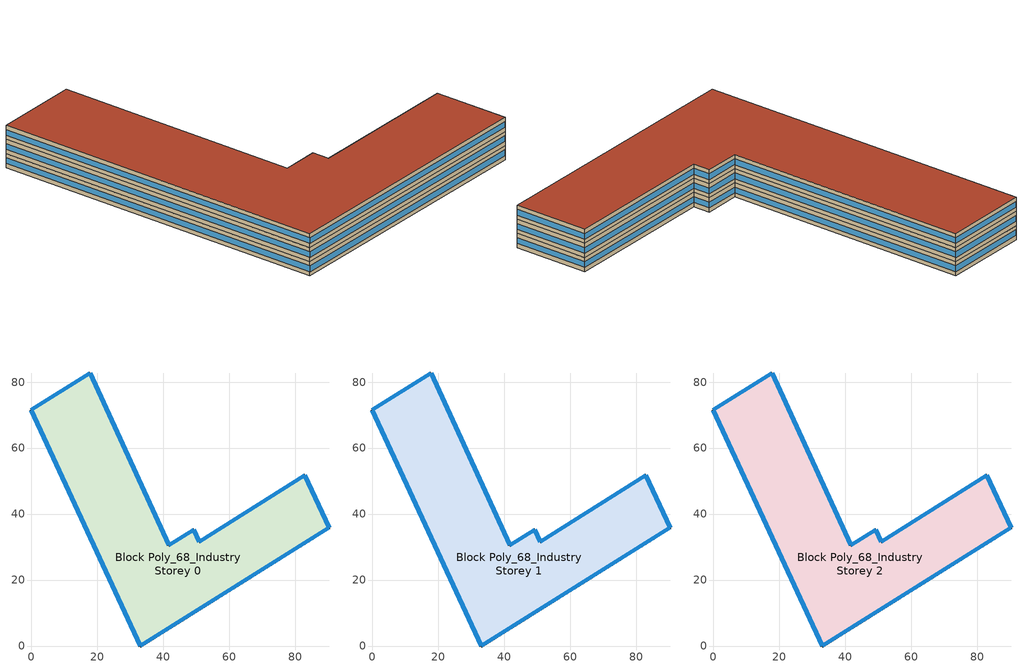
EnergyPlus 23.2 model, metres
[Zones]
Block Poly_68_Industry Storey 0
 floor ground (HSCWZ_Public&Industrial_1995_FloorGround): 82.91,51.74 90.25,35.8 32.97,0 0,71.56 17.75,82.77 41.71,30.6 49.19,35.28 50.86,31.61 z0
 wall outside (HSCWZ_Public&Industrial_1995_ExtWall): 17.75,82.77 0,71.56 32.97,0 90.25,35.8 82.91,51.74 50.86,31.61 49.19,35.28 41.71,30.6 17.75,82.77 z0:3
 window (HSCWZ_Public&Industrial_1995_Win): 17.74,82.76 0.01,71.57 / 0.02,71.52 32.95,0.04 / 33,0.02 90.22,35.78 / 90.25,35.8 82.92,51.73 / 82.9,51.73 50.88,31.62 / 50.86,31.61 49.19,35.28 / 49.19,35.28 41.71,30.61 / 41.7,30.63 17.76,82.74 z0.9:2.1
Block Poly_68_Industry Storey 1
 floor to Block Poly_68_Industry Storey 0 (HSCWZ_Public&Industrial_1995_FloorSlab): 82.91,51.74 90.25,35.8 32.97,0 0,71.56 17.75,82.77 41.71,30.6 49.19,35.28 50.86,31.61 z3
 wall outside (HSCWZ_Public&Industrial_1995_ExtWall): 17.75,82.77 0,71.56 32.97,0 90.25,35.8 82.91,51.74 50.86,31.61 49.19,35.28 41.71,30.6 17.75,82.77 z3:6
 window (HSCWZ_Public&Industrial_1995_Win): 17.74,82.76 0.01,71.57 / 0.02,71.52 32.95,0.04 / 33,0.02 90.22,35.78 / 90.25,35.8 82.92,51.73 / 82.9,51.73 50.88,31.62 / 50.86,31.61 49.19,35.28 / 49.19,35.28 41.71,30.61 / 41.7,30.63 17.76,82.74 z3.9:5.1
Block Poly_68_Industry Storey 2
 floor to Block Poly_68_Industry Storey 1 (HSCWZ_Public&Industrial_1995_FloorSlab): 82.91,51.74 90.25,35.8 32.97,0 0,71.56 17.75,82.77 41.71,30.6 49.19,35.28 50.86,31.61 z6
 wall outside (HSCWZ_Public&Industrial_1995_ExtWall): 17.75,82.77 0,71.56 32.97,0 90.25,35.8 82.91,51.74 50.86,31.61 49.19,35.28 41.71,30.6 17.75,82.77 z6:9
 window (HSCWZ_Public&Industrial_1995_Win): 17.74,82.76 0.01,71.57 / 0.02,71.52 32.95,0.04 / 33,0.02 90.22,35.78 / 90.25,35.8 82.92,51.73 / 82.9,51.73 50.88,31.62 / 50.86,31.61 49.19,35.28 / 49.19,35.28 41.71,30.61 / 41.7,30.63 17.76,82.74 z6.9:8.1
 roof outside (HSCWZ_Public&Industrial_1995_Roof): 90.25,35.8 82.91,51.74 50.86,31.61 49.19,35.28 41.71,30.6 17.75,82.77 0,71.56 32.97,0 z9
[BUILDING]
shang4hai3shi4_Industry_5_14_1995: North Axis=0; Terrain=City; Loads Convergence Tolerance Value=0.04; Temperature Convergence Tolerance Value=0.4; Solar Distribution=FullExterior; Maximum Number of Warmup Days=25; Minimum Number of Warmup Days=1
[MATERIAL] Thermal Absorptance=0.9; Solar Absorptance=0.7; Visible Absorptance=0.7
Name | Roughness | Thickness | Conductivity | Density | Specific Heat
Concrete | MediumRough | 0.1 | 1.7 | 2240 | 900
Brick | MediumRough | 0.1 | 0.72 | 1920 | 840
Tile | Smooth | 0.02 | 1.3 | 2200 | 900
Gypsum | Smooth | 0.015 | 0.16 | 800 | 1090
AsphaltFelt | Smooth | 0.01 | 0.2 | 960 | 1000
Insulation 0.011 | Rough | 0.011 | 0.04 | 40 | 1500
Insulation 0.021 | Rough | 0.021 | 0.04 | 40 | 1500
Insulation 0.022 | Rough | 0.022 | 0.04 | 40 | 1500
Insulation 0.043 | Rough | 0.043 | 0.04 | 40 | 1500
[WINDOWMATERIAL:SIMPLEGLAZINGSYSTEM]
HSCWZ_Public&Industrial_1995_Win_material: UFactor=4.5; Solar Heat Gain Coefficient=0.6025
[CONSTRUCTION]
HSCWZ_Public&Industrial_1995_FloorSlab: Tile, Concrete, Insulation 0.021, Concrete, Tile
HSCWZ_Public&Industrial_1995_FloorGround: Tile, Concrete, Gypsum, Insulation 0.043
HSCWZ_Public&Industrial_1995_Win: HSCWZ_Public&Industrial_1995_Win_material
HSCWZ_Public&Industrial_1995_Roof: AsphaltFelt, Concrete, Insulation 0.022
HSCWZ_Public&Industrial_1995_ExtWall: Brick, Concrete, Insulation 0.011
[ZONE] Type=1; Multiplier=1; Ceiling Height=autocalculate; Volume=autocalculate; Floor Area=autocalculate; Part of Total Floor Area=Yes
Block Poly_68_Industry Storey 0; Block Poly_68_Industry Storey 1; Block Poly_68_Industry Storey 2
[PEOPLE] Number of People Schedule=People_Schedule; Number of People Calculation Method=Area/Person; Floor Area per Person=27; Fraction Radiant=0.3; Sensible Heat Fraction=autocalculate; Activity Level Schedule=CN_GenericActivityLevel; Carbon Dioxide Generation Rate=3.82e-08; Enable ASHRAE 55 Comfort Warnings=No; Mean Radiant Temperature Calculation Type=ZoneAveraged; Clothing Insulation Calculation Method=ClothingInsulationSchedule; Cold Stress Temperature Threshold=15.56; Heat Stress Temperature Threshold=30
Name | Zone or ZoneList or Space or SpaceList
People_Block Poly_68_Industry Storey 0 | Block Poly_68_Industry Storey 0
People_Block Poly_68_Industry Storey 1 | Block Poly_68_Industry Storey 1
People_Block Poly_68_Industry Storey 2 | Block Poly_68_Industry Storey 2
[LIGHTS] Schedule=Lights_Schedule; Design Level Calculation Method=Watts/Area; Watts per Zone Floor Area=13; Return Air Fraction=0; Fraction Radiant=0; Fraction Visible=0; Fraction Replaceable=1; EndUse Subcategory=General; Return Air Fraction Calculated from Plenum Temperature=No; Return Air Fraction Function of Plenum Temperature Coefficient 1=0; Return Air Fraction Function of Plenum Temperature Coefficient 2=0
Name | Zone or ZoneList or Space or SpaceList
Lights_Block Poly_68_Industry Storey 0 | Block Poly_68_Industry Storey 0
Lights_Block Poly_68_Industry Storey 1 | Block Poly_68_Industry Storey 1
Lights_Block Poly_68_Industry Storey 2 | Block Poly_68_Industry Storey 2
[ELECTRICEQUIPMENT] Schedule=ElectricEquipment_Schedule; Design Level Calculation Method=Watts/Area; Watts per Zone Floor Area=12; Fraction Latent=0; Fraction Radiant=0; Fraction Lost=0; EndUse Subcategory=General
Name | Zone or ZoneList or Space or SpaceList
ElectricEquipment_Block Poly_68_Industry Storey 0 | Block Poly_68_Industry Storey 0
ElectricEquipment_Block Poly_68_Industry Storey 1 | Block Poly_68_Industry Storey 1
ElectricEquipment_Block Poly_68_Industry Storey 2 | Block Poly_68_Industry Storey 2
[ZONEINFILTRATION:DESIGNFLOWRATE] Schedule=AirEx_ConditionedTime_Schedule; Design Flow Rate Calculation Method=AirChanges/Hour; Air Changes per Hour=1; Constant Term Coefficient=1; Temperature Term Coefficient=0; Velocity Term Coefficient=0; Velocity Squared Term Coefficient=0
Name | Zone or ZoneList or Space or SpaceList
Infil 1 | Block Poly_68_Industry Storey 0
Infil 2 | Block Poly_68_Industry Storey 1
Infil 3 | Block Poly_68_Industry Storey 2
[HVACTEMPLATE:THERMOSTAT]
HVACTemp: Heating Setpoint Schedule=Heating_SP_Schedule; Cooling Setpoint Schedule=Cooling_SP_Schedule
[HVACTEMPLATE:ZONE:IDEALLOADSAIRSYSTEM] Template Thermostat=HVACTemp; System Availability Schedule=HVAC_ConditionedTime_Schedule; Maximum Heating Supply Air Temperature=50; Minimum Cooling Supply Air Temperature=13; Maximum Heating Supply Air Humidity Ratio=0.0156; Minimum Cooling Supply Air Humidity Ratio=0.0077; Heating Limit=NoLimit; Cooling Limit=NoLimit; Heating Availability Schedule=Heating_Period_Schedule; Cooling Availability Schedule=Cooling_Period_Schedule; Dehumidification Control Type=ConstantSensibleHeatRatio; Cooling Sensible Heat Ratio=0.7; Dehumidification Setpoint=60; Humidification Control Type=None; Humidification Setpoint=30; Outdoor Air Method=None; Outdoor Air Flow Rate per Person=0.00944; Outdoor Air Flow Rate per Zone Floor Area=0; Outdoor Air Flow Rate per Zone=0; Demand Controlled Ventilation Type=None; Outdoor Air Economizer Type=NoEconomizer; Heat Recovery Type=None; Sensible Heat Recovery Effectiveness=0.7; Latent Heat Recovery Effectiveness=0.65
Block Poly_68_Industry Storey 0; Block Poly_68_Industry Storey 1; Block Poly_68_Industry Storey 2
[SCHEDULE:COMPACT]
People_Schedule: Through: 12/31, For: Weekdays, Until: 06:00, 0.4, Until: 07:00, 0.3, Until: 08:00, 0.85, Until: 12:00, 0.95, Until: 13:00, 0.8, Until: 16:00, 0.95, Until: 18:00, 0.9, Until: 22:00, 0.85, Until: 24:00, 0.35, For: AllOtherDays, Until: 24:00, 0.15
Lights_Schedule: Through: 12/31, For: Weekdays, Until: 06:00, 0.4, Until: 07:00, 0.75, Until: 11:00, 0.95, Until: 12:00, 0.85, Until: 15:00, 0.95, Until: 16:00, 0.9, Until: 22:00, 0.85, Until: 24:00, 0.6, For: AllOtherDays, Until: 24:00, 0.15
ElectricEquipment_Schedule: Through: 12/31, For: Weekdays, Until: 06:00, 0.6, Until: 08:00, 0.9, Until: 12:00, 0.95, Until: 13:00, 0.4, Until: 18:00, 0.95, Until: 22:00, 0.8, Until: 24:00, 0.55, For: AllOtherDays, Until: 24:00, 0.2
Heating_SP_Schedule: Through: 12/31, For: AllDays, Until: 24:00, 22
Cooling_SP_Schedule: Through: 12/31, For: AllDays, Until: 24:00, 25
Heating_Period_Schedule: Through: 04/15, For: AllDays, Until: 24:00, 1, Through: 11/01, For: AllDays, Until: 24:00, 0, Through: 12/31, For: AllDays, Until: 24:00, 1
Cooling_Period_Schedule: Through: 04/15, For: AllDays, Until: 24:00, 0, Through: 10/31, For: AllDays, Until: 24:00, 1, Through: 12/31, For: AllDays, Until: 24:00, 0
HVAC_ConditionedTime_Schedule: Through: 12/31, For: AllDays, Until: 24:00, 1
AirEx_ConditionedTime_Schedule: Through: 12/31, For: AllDays, Until: 24:00, 3
CN_GenericActivityLevel: Through: 12/31, For: Weekdays, Until: 08:00, 80, Until: 18:00, 120, Until: 24:00, 80, For: AllOtherDays, Until: 24:00, 80
